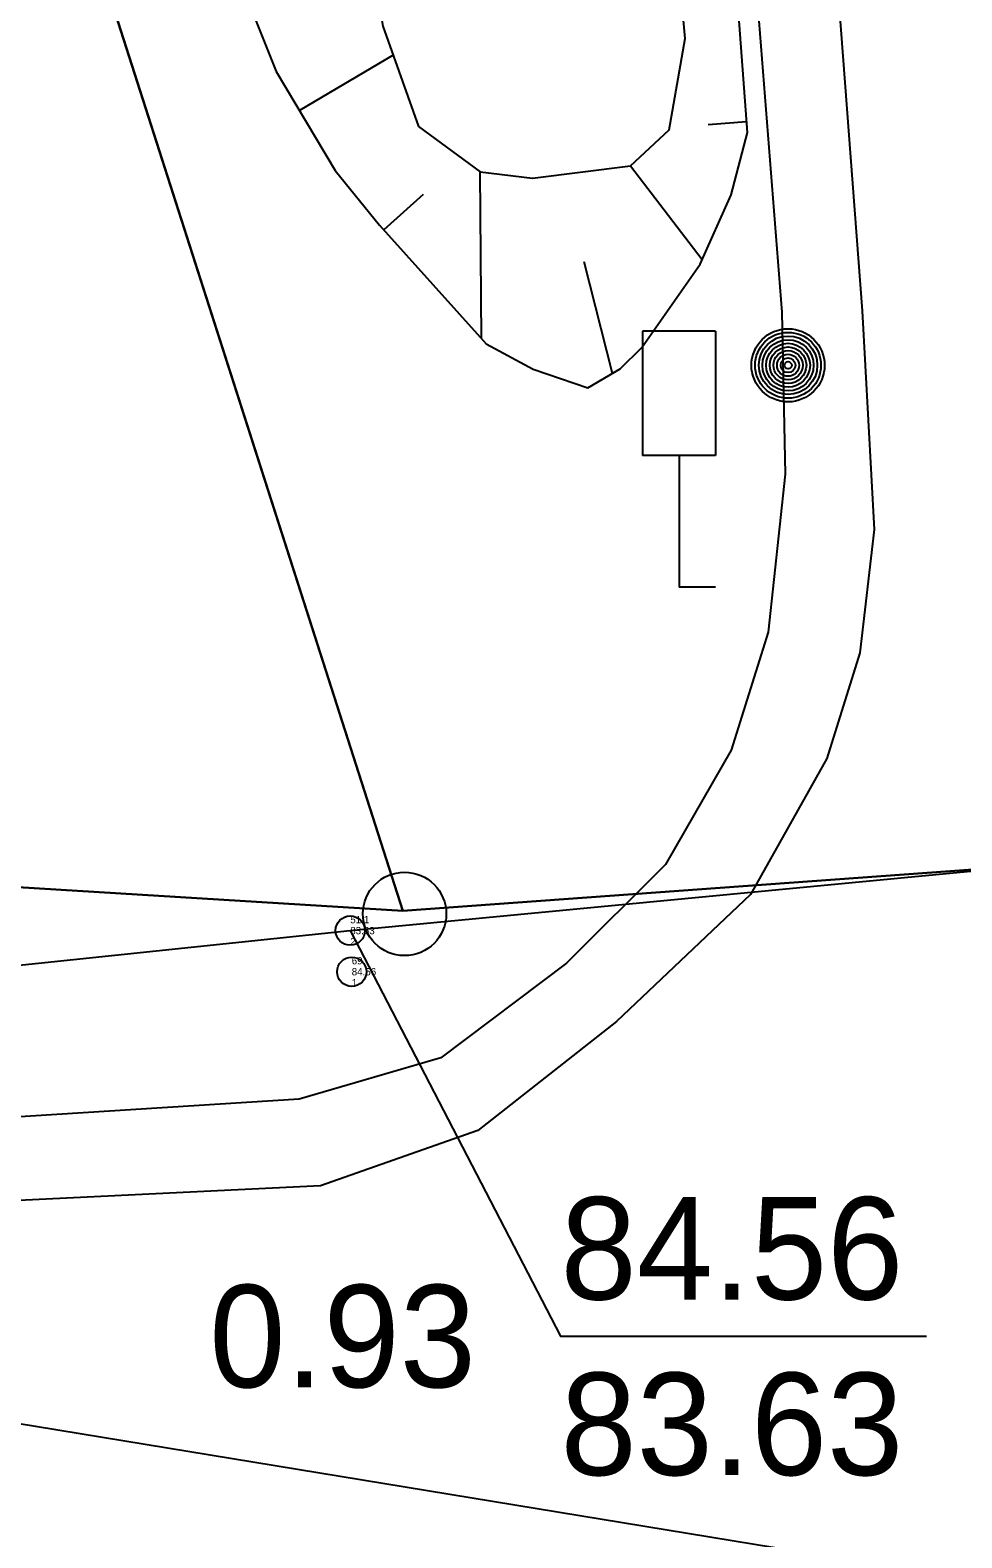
# Model space of a CAD drawing. Extents: x 632023 to 632355, y 6446857 to 6447662.
# Drawn here: x 632191.56 to 632197.93, y 6447212.84 to 6447223.15 of the extents above; entities that cross this region are included whole.
import ezdxf

# ---------------------------------------------------------------- set-up
doc = ezdxf.new("R2010")
doc.units = 0
for name, color, linetype in [('KOORDPUNKT', 7, 'Continuous'), ('Level 55', 7, 'Continuous'), ('Level 56', 7, 'Continuous'), ('LIIKLUS', 7, 'Continuous'), ('MOOTKORG-EH2000', 7, 'Continuous'), ('MOOTMPUNKT', 7, 'Continuous'), ('MOOTNR', 7, 'Continuous'), ('MPKAABEL', 7, 'Continuous'), ('MPOHULIIN', 7, 'Continuous'), ('PIIR', 7, 'Continuous'), ('PIIRIMLEITUD', 7, 'Continuous'), ('RELJEEF', 7, 'Continuous'), ('TEE', 7, 'Continuous'), ('VEEKOGU', 7, 'Continuous')]:
    doc.layers.add(name, color=color, linetype=linetype)

msp = doc.modelspace()

# ---------------------------------------------------------------- linework, layer by layer
at = {"layer": 'KOORDPUNKT'}
msp.add_lwpolyline([(632193.75, 6447216.994), (632195.187, 6447214.223), (632197.687, 6447214.223)], dxfattribs=at)
at = {"layer": 'Level 55'}
for p, q in [((632193.75, 6447216.994), (632193.75, 6447216.994)), ((632193.76, 6447216.713), (632193.76, 6447216.713))]:
    msp.add_line(p, q, dxfattribs=at)
at = {"layer": 'LIIKLUS'}
for p, q in [((632195.747, 6447221.09), (632195.747, 6447220.24)), ((632196.247, 6447221.09), (632195.747, 6447221.09)), ((632196.247, 6447221.09), (632196.247, 6447220.24)), ((632196.247, 6447220.24), (632195.747, 6447220.24)), ((632195.997, 6447220.24), (632195.997, 6447219.34)), ((632196.247, 6447219.34), (632195.997, 6447219.34))]:
    msp.add_line(p, q, dxfattribs=at)
for radius in [0.25, 0.225, 0.2, 0.175, 0.15, 0.125, 0.1, 0.075, 0.05, 0.025]:
    msp.add_circle((632196.742, 6447220.857), radius, dxfattribs=at)
at = {"layer": 'MOOTMPUNKT'}
for centre in [(632193.75, 6447216.994), (632193.76, 6447216.713)]:
    msp.add_circle(centre, 0.1, dxfattribs=at)
at = {"layer": 'MPKAABEL'}
for points in [[(632179.88, 6447215.529), (632180.359, 6447215.591), (632193.75, 6447216.994), (632205.234, 6447218.092), (632206.472, 6447218.342), (632212.807, 6447220.294), (632214.547, 6447220.5), (632215.04, 6447220.705), (632223.787, 6447220.362), (632231.574, 6447219.598), (632234.371, 6447219.494), (632239.907, 6447219.711), (632245.681, 6447220.235), (632245.935, 6447220.393), (632246.078, 6447220.517), (632246.185, 6447220.638), (632247.234, 6447222.502), (632246.656, 6447222.846)], [(632179.88, 6447215.529), (632180.359, 6447215.591), (632193.75, 6447216.994), (632205.234, 6447218.092), (632206.472, 6447218.342), (632212.807, 6447220.294), (632214.547, 6447220.5), (632215.04, 6447220.705), (632223.787, 6447220.362), (632231.574, 6447219.598), (632234.371, 6447219.494), (632239.907, 6447219.711), (632245.681, 6447220.235), (632245.935, 6447220.393), (632246.078, 6447220.517), (632246.185, 6447220.638), (632247.234, 6447222.502), (632247.369, 6447222.826)]]:
    msp.add_lwpolyline(points, dxfattribs=at)
at = {"layer": 'MPOHULIIN'}
msp.add_lwpolyline([(632179.88, 6447215.529), (632222.623, 6447208.516), (632223.694, 6447195.461)], dxfattribs=at)
at = {"layer": 'PIIR'}
for points in [[(632125.66, 6447304.37), (632164.5, 6447309.55), (632170.9, 6447289.57), (632186.6, 6447240.57), (632194.11, 6447217.13), (632152.89, 6447219.66)], [(632033.38, 6447247), (632023.34, 6447240.71), (632028.64, 6447262.13), (632032.63, 6447258), (632080.2, 6447243.68), (632095.23, 6447237.72), (632152.89, 6447219.66), (632194.11, 6447217.13), (632276.98, 6447223.12), (632277.88, 6447223.96), (632280.98, 6447226.83), (632281.89, 6447221.04), (632284.03, 6447208.63), (632279.91, 6447212.17), (632218.68, 6447208.92), (632181.18, 6447207.06), (632170.71, 6447206.69), (632121.11, 6447219.87)], [(632186.6, 6447240.57), (632274.19, 6447245.96), (632277.88, 6447223.96), (632276.98, 6447223.12), (632194.11, 6447217.13)]]:
    msp.add_lwpolyline(points, close=True, dxfattribs=at)
at = {"layer": 'PIIRIMLEITUD'}
msp.add_circle((632194.121, 6447217.108), 0.285, dxfattribs=at)
at = {"layer": 'RELJEEF'}
for p, q in [((632194.043, 6447222.977), (632193.403, 6447222.597)), ((632196.196, 6447222.503), (632196.459, 6447222.523)), ((632194.647, 6447221.039), (632194.638, 6447222.178)), ((632195.666, 6447222.22), (632196.156, 6447221.579)), ((632194.249, 6447222.025), (632193.979, 6447221.783)), ((632195.346, 6447221.567), (632195.54, 6447220.802))]:
    msp.add_line(p, q, dxfattribs=at)
at = {"layer": 'TEE'}
for points in [[(632220.023, 6447241.604), (632209.058, 6447240.814), (632200.4, 6447240.025), (632195.893, 6447239.718), (632195.427, 6447239.451), (632195.367, 6447238.945), (632195.927, 6447231.004), (632196.699, 6447221.22), (632196.722, 6447220.112), (632196.607, 6447219.034), (632196.354, 6447218.228), (632195.904, 6447217.446), (632195.229, 6447216.771), (632194.368, 6447216.125), (632193.4, 6447215.841), (632184.758, 6447215.295), (632180.14, 6447215.25), (632179.726, 6447215.25), (632179.749, 6447214.735)], [(632220.134, 6447240.921), (632209.121, 6447240.14), (632200.471, 6447239.556), (632195.928, 6447239.203), (632196.5, 6447231.103), (632197.249, 6447221.228), (632197.33, 6447219.734), (632197.232, 6447218.893), (632197.007, 6447218.169), (632196.486, 6447217.241), (632195.569, 6447216.372), (632194.621, 6447215.629), (632193.547, 6447215.25), (632184.777, 6447214.823), (632180.08, 6447214.704)]]:
    msp.add_lwpolyline(points, dxfattribs=at)
at = {"layer": 'VEEKOGU'}
for points in [[(632194.217, 6447222.489), (632194.638, 6447222.178), (632194.995, 6447222.136), (632195.666, 6447222.22), (632195.93, 6447222.467), (632196.039, 6447223.091), (632195.715, 6447226.646), (632194.188, 6447235.055), (632193.712, 6447238.603), (632193.519, 6447239.119), (632193.439, 6447239.269), (632193.341, 6447239.369), (632192.698, 6447239.447), (632192.418, 6447239.447), (632192.276, 6447239.424), (632192.108, 6447239.352), (632191.982, 6447239.251), (632191.792, 6447238.65), (632191.642, 6447237.702), (632191.775, 6447236.346), (632193.594, 6447225.444), (632193.973, 6447223.174), (632194.217, 6447222.489)], [(632189.105, 6447235.811), (632191.889, 6447226.26), (632193.244, 6447222.864), (632193.646, 6447222.188), (632193.951, 6447221.814), (632194.679, 6447221.003), (632194.999, 6447220.83), (632195.373, 6447220.704), (632195.595, 6447220.833), (632195.742, 6447220.979), (632196.142, 6447221.547), (632196.354, 6447222.021), (632196.465, 6447222.447), (632195.827, 6447231.004)]]:
    msp.add_lwpolyline(points, dxfattribs=at)

# ---------------------------------------------------------------- texts
at = {"layer": 'KOORDPUNKT'}
for s, p in [('84.56', (632195.187, 6447214.473)), ('0.93', (632192.787, 6447213.873)), ('83.63', (632195.187, 6447213.273))]:
    msp.add_text(s, height=0.7, dxfattribs=at).set_placement(p)
at = {"layer": 'Level 56'}
for s, p in [('51.1', (632193.75, 6447217.044)), ('69', (632193.76, 6447216.763))]:
    msp.add_text(s, height=0.05, dxfattribs=at).set_placement(p)
at = {"layer": 'MOOTKORG-EH2000'}
for s, p in [('83.63', (632193.75, 6447216.969)), ('84.56', (632193.76, 6447216.688))]:
    msp.add_text(s, height=0.05, dxfattribs=at).set_placement(p)
at = {"layer": 'MOOTNR'}
for s, p in [('2', (632193.75, 6447216.894)), ('1', (632193.76, 6447216.613))]:
    msp.add_text(s, height=0.05, dxfattribs=at).set_placement(p)

doc.saveas('drawing.dxf')
